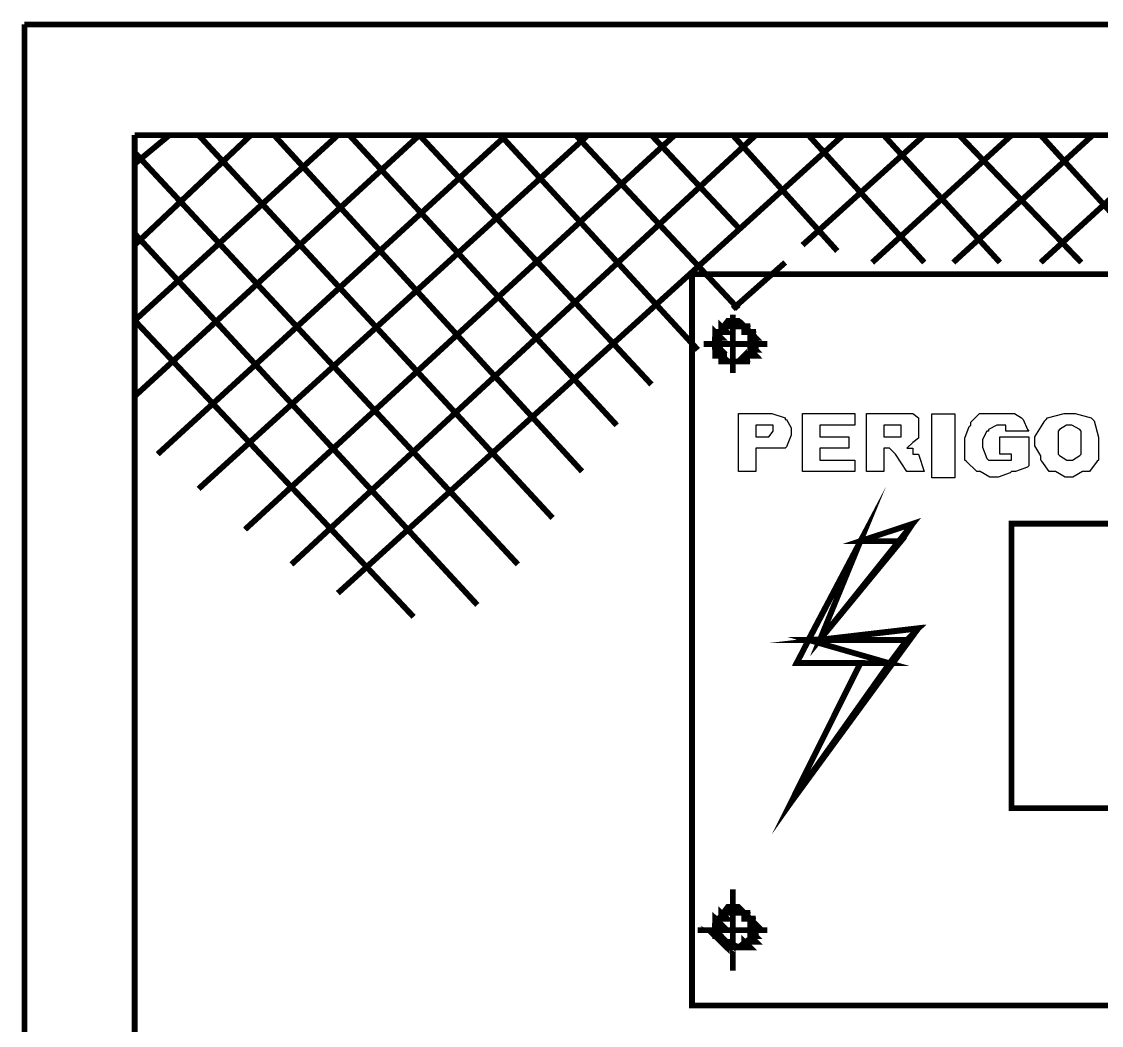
# Model space of a CAD drawing. Extents: x 0 to 210, y 0 to 297.
# Drawn here: x 78.7 to 86.58, y 197.68 to 205.01 of the extents above; entities that cross this region are included whole.
import ezdxf

# ---------------------------------------------------------------- set-up
doc = ezdxf.new("R2010")
doc.units = 0
doc.header["$MEASUREMENT"] = 0
doc.layers.add('C00-00-00-BLACK', color=7, linetype='Continuous')
doc.layers.add('CFF-00-00', color=1, linetype='Continuous')

msp = doc.modelspace()

# ---------------------------------------------------------------- linework, layer by layer
at = {"layer": 'C00-00-00-BLACK', "const_width": 0.0423}
for points in [[(95.3396, 204.986), (78.7164, 204.986)], [(78.7164, 197.017), (78.7164, 204.986)], [(79.5211, 164.251), (79.5211, 204.178)], [(94.5363, 204.178), (79.5211, 204.178)], [(79.5211, 203.968), (79.7747, 204.178)], [(79.5211, 203.375), (80.3698, 204.178)], [(79.5211, 202.824), (81.0052, 204.178)], [(79.5211, 202.271), (81.6007, 204.178)], [(79.6893, 201.848), (82.2357, 204.178)], [(82.5733, 201.382), (79.9881, 204.178)], [(79.9881, 201.595), (82.8312, 204.178)], [(80.3271, 201.298), (83.4651, 204.178)], [(82.7885, 201.722), (80.5395, 204.178)], [(80.6662, 201.043), (84.0574, 204.178)], [(81.0052, 200.833), (84.6956, 204.178)], [(83.0421, 202.059), (81.0891, 204.178)], [(83.2954, 202.357), (81.6007, 204.178)], [(83.6344, 202.61), (82.193, 204.178)], [(83.9308, 202.909), (82.743, 204.178)], [(83.9308, 203.502), (83.2954, 204.178)], [(84.6529, 203.332), (83.8895, 204.178)], [(84.3993, 203.375), (85.2883, 204.178)], [(85.2883, 203.248), (84.4419, 204.178)], [(84.908, 203.248), (85.9261, 204.178)], [(85.8407, 203.248), (84.9919, 204.178)], [(85.5003, 203.248), (86.5188, 204.178)], [(86.4348, 203.248), (85.543, 204.178)], [(86.1385, 203.248), (87.1569, 204.178)], [(86.9844, 203.248), (86.1385, 204.178)], [(82.32, 201.043), (79.5211, 204.052)], [(82.0237, 200.747), (79.5211, 203.459)], [(83.8895, 202.909), (84.2726, 203.248)], [(83.8895, 202.867), (83.8895, 202.441)], [(81.558, 200.66), (79.5211, 202.824)], [(83.6771, 202.653), (84.1431, 202.653)], [(83.8895, 198.67), (83.8895, 198.075)], [(83.6344, 198.372), (84.1431, 198.372)]]:
    msp.add_lwpolyline(points, dxfattribs=at)
for points in [[(83.5918, 197.822), (90.8018, 197.822), (90.8018, 203.163), (83.5918, 203.163), (83.5918, 197.822)], [(84.0574, 202.653), (84.0574, 202.696), (83.9294, 202.821), (83.8867, 202.821), (83.8535, 202.821), (83.7586, 202.696), (83.7586, 202.653), (83.7586, 202.621), (83.8535, 202.525), (83.8867, 202.525), (83.9294, 202.525), (84.0574, 202.621), (84.0574, 202.653)], [(84.0574, 202.653), (84.0574, 202.696), (83.9294, 202.821), (83.8867, 202.821), (83.8535, 202.821), (83.7586, 202.696), (83.7586, 202.653), (83.7586, 202.621), (83.8535, 202.525), (83.8867, 202.525), (83.9294, 202.525), (84.0574, 202.621), (84.0574, 202.653)], [(83.7614, 202.74), (83.7614, 202.697), (83.8041, 202.697), (83.7614, 202.74)], [(83.7614, 202.697), (83.8041, 202.697), (83.7614, 202.74), (83.7614, 202.697)], [(83.8041, 202.782), (83.8041, 202.74), (83.8468, 202.74), (83.8041, 202.782)], [(83.8041, 202.74), (83.8468, 202.74), (83.8041, 202.782), (83.8041, 202.74)], [(83.8468, 202.782), (83.8041, 202.782), (83.8468, 202.782), (83.8468, 202.782)], [(83.8041, 202.782), (83.8468, 202.782), (83.8895, 202.782), (83.8041, 202.782)], [(83.8468, 202.782), (83.8895, 202.782), (83.8041, 202.782), (83.8468, 202.782)], [(83.8041, 202.782), (83.8041, 202.782)], [(83.8041, 202.782), (83.8468, 202.782), (83.8895, 202.782), (83.8041, 202.782)], [(83.8041, 202.782), (83.8468, 202.782), (83.8468, 202.782), (83.8041, 202.782)], [(83.8041, 202.782), (83.8468, 202.782), (83.8468, 202.782), (83.8041, 202.782)], [(83.8867, 202.782), (83.9308, 202.782), (83.844, 202.782), (83.8867, 202.782)], [(83.9308, 202.782), (83.844, 202.782), (83.9308, 202.782)], [(83.844, 202.782), (83.9308, 202.782), (83.9735, 202.782), (83.844, 202.782)], [(83.8468, 202.782), (83.8895, 202.782), (83.9336, 202.782), (83.8468, 202.782)], [(83.8895, 202.782), (83.9336, 202.782), (83.8468, 202.782), (83.8895, 202.782)], [(83.8895, 202.782), (83.8468, 202.782), (83.8895, 202.782)], [(83.8468, 202.782), (83.8895, 202.782), (83.9336, 202.782), (83.8468, 202.782)], [(83.8468, 202.782), (83.8468, 202.782)], [(83.8468, 202.782), (83.8895, 202.782), (83.9308, 202.782), (83.8468, 202.782)], [(83.8468, 202.782), (83.8895, 202.782), (83.8895, 202.782), (83.8468, 202.782)], [(83.9308, 202.782), (83.8867, 202.782), (83.9308, 202.782)], [(83.8895, 202.782), (83.8895, 202.782)], [(83.8895, 202.782), (83.9336, 202.782), (83.9763, 202.782), (83.8895, 202.782)], [(83.9336, 202.782), (83.9763, 202.782), (83.8895, 202.782), (83.9336, 202.782)], [(83.9308, 202.782), (83.9735, 202.782), (83.9735, 202.782), (83.9308, 202.782)], [(83.9308, 202.782), (83.9735, 202.782), (83.9735, 202.782), (83.9308, 202.782)], [(83.9308, 202.782), (83.9763, 202.782), (84.019, 202.782), (83.9308, 202.782)], [(83.9763, 202.782), (84.019, 202.782), (83.9308, 202.782), (83.9763, 202.782)], [(83.9308, 202.782), (83.9763, 202.782), (84.019, 202.782), (83.9308, 202.782)], [(83.9763, 202.782), (84.019, 202.782), (83.9308, 202.782), (83.9763, 202.782)], [(83.9735, 202.782), (83.9735, 202.74), (84.0161, 202.74), (83.9735, 202.782)], [(83.9735, 202.74), (84.0161, 202.74), (83.9735, 202.782), (83.9735, 202.74)], [(83.9735, 202.782), (84.0161, 202.782), (84.0161, 202.782), (83.9735, 202.782)], [(83.9735, 202.782), (84.0161, 202.782), (84.0161, 202.782), (83.9735, 202.782)], [(84.0161, 202.74), (84.0161, 202.697), (84.0574, 202.697), (84.0161, 202.74)], [(84.0161, 202.697), (84.0574, 202.697), (84.0161, 202.74), (84.0161, 202.697)], [(83.8041, 202.74), (83.7614, 202.74), (83.8041, 202.74), (83.8041, 202.74)], [(83.7614, 202.74), (83.7614, 202.74)], [(83.7614, 202.74), (83.8041, 202.74), (83.8468, 202.74), (83.7614, 202.74)], [(83.7614, 202.74), (83.8041, 202.74), (83.8041, 202.74), (83.7614, 202.74)], [(83.7614, 202.74), (83.8041, 202.74), (83.8041, 202.74), (83.7614, 202.74)], [(83.7614, 202.697), (83.7614, 202.653), (83.8041, 202.653), (83.7614, 202.697)], [(83.7614, 202.653), (83.8041, 202.653), (83.7614, 202.697), (83.7614, 202.653)], [(83.7614, 202.697), (83.8041, 202.697), (83.8041, 202.697), (83.7614, 202.697)], [(83.7614, 202.697), (83.8041, 202.697), (83.8041, 202.697), (83.7614, 202.697)], [(83.7614, 202.697), (83.8041, 202.697), (83.8041, 202.697), (83.7614, 202.697)], [(83.7614, 202.697), (83.8041, 202.697), (83.8041, 202.697), (83.7614, 202.697)], [(83.7614, 202.697), (83.8041, 202.697), (83.8041, 202.697), (83.7614, 202.697)], [(83.7614, 202.697), (83.8041, 202.697), (83.8041, 202.697), (83.7614, 202.697)], [(83.7614, 202.653), (83.7614, 202.61), (83.8041, 202.61), (83.7614, 202.653)], [(83.7614, 202.61), (83.8041, 202.61), (83.7614, 202.653), (83.7614, 202.61)], [(83.8041, 202.74), (83.8041, 202.74)], [(83.9735, 202.74), (84.019, 202.74), (84.0602, 202.74), (83.9735, 202.74)], [(84.019, 202.74), (84.0602, 202.74), (83.9735, 202.74), (84.019, 202.74)], [(83.9735, 202.74), (84.019, 202.74), (84.0602, 202.74), (83.9735, 202.74)], [(84.019, 202.74), (84.0602, 202.74), (83.9735, 202.74), (84.019, 202.74)], [(84.0161, 202.74), (84.0574, 202.74), (84.0574, 202.74), (84.0161, 202.74)], [(84.0161, 202.74), (84.0574, 202.74), (84.0574, 202.74), (84.0161, 202.74)], [(84.0161, 202.697), (84.0161, 202.653), (84.0574, 202.653), (84.0161, 202.697)], [(84.0161, 202.653), (84.0574, 202.653), (84.0161, 202.697), (84.0161, 202.653)], [(84.0161, 202.697), (84.0574, 202.697), (84.0574, 202.697), (84.0161, 202.697)], [(84.0161, 202.697), (84.0574, 202.697), (84.0574, 202.697), (84.0161, 202.697)], [(84.0161, 202.697), (84.0574, 202.697), (84.0574, 202.697), (84.0161, 202.697)], [(84.0161, 202.697), (84.0574, 202.697), (84.0574, 202.697), (84.0161, 202.697)], [(84.0161, 202.697), (84.0574, 202.697), (84.0574, 202.697), (84.0161, 202.697)], [(84.0161, 202.697), (84.0574, 202.697), (84.0574, 202.697), (84.0161, 202.697)], [(84.0161, 202.653), (84.0161, 202.61), (84.0574, 202.61), (84.0161, 202.653)], [(84.0161, 202.61), (84.0574, 202.61), (84.0161, 202.653), (84.0161, 202.61)], [(83.7614, 202.653), (83.8041, 202.653), (83.8041, 202.653), (83.7614, 202.653)], [(83.7614, 202.653), (83.8041, 202.653), (83.8041, 202.653), (83.7614, 202.653)], [(83.7614, 202.61), (83.8041, 202.567), (83.7614, 202.567), (83.7614, 202.61)], [(83.7614, 202.61), (83.8041, 202.61), (83.8041, 202.61), (83.7614, 202.61)], [(83.7614, 202.61), (83.8041, 202.61), (83.8041, 202.61), (83.7614, 202.61)], [(83.7614, 202.61), (83.8041, 202.61), (83.8041, 202.61), (83.7614, 202.61)], [(83.7614, 202.61), (83.8041, 202.61), (83.8041, 202.61), (83.7614, 202.61)], [(83.7614, 202.61), (83.8041, 202.61), (83.8041, 202.61), (83.7614, 202.61)], [(83.7614, 202.61), (83.8041, 202.61), (83.8041, 202.61), (83.7614, 202.61)], [(83.8041, 202.567), (83.7614, 202.61), (83.8041, 202.567)], [(83.8041, 202.567), (83.8468, 202.525), (83.8041, 202.525), (83.8041, 202.567)], [(83.9735, 202.567), (83.9735, 202.525), (83.9308, 202.525), (83.9735, 202.567)], [(84.0161, 202.653), (84.0574, 202.653), (84.0574, 202.653), (84.0161, 202.653)], [(84.0161, 202.653), (84.0574, 202.653), (84.0574, 202.653), (84.0161, 202.653)], [(84.0161, 202.653), (84.0574, 202.653), (84.0574, 202.653), (84.0161, 202.653)], [(84.0161, 202.653), (84.0574, 202.653), (84.0574, 202.653), (84.0161, 202.653)], [(84.0161, 202.61), (84.0161, 202.567), (84.0574, 202.567), (84.0161, 202.61)], [(84.0161, 202.567), (84.0574, 202.567), (84.0161, 202.61), (84.0161, 202.567)], [(84.0161, 202.61), (84.0574, 202.61), (84.0574, 202.61), (84.0161, 202.61)], [(84.0161, 202.61), (84.0574, 202.61), (84.0574, 202.61), (84.0161, 202.61)], [(83.8041, 202.567), (83.7614, 202.567), (83.8041, 202.567)], [(83.7614, 202.567), (83.8041, 202.567), (83.8468, 202.567), (83.7614, 202.567)], [(83.8041, 202.567), (83.8468, 202.567), (83.8468, 202.567), (83.8041, 202.567)], [(83.8041, 202.567), (83.8468, 202.567), (83.8468, 202.567), (83.8041, 202.567)], [(83.8041, 202.567), (83.8468, 202.567), (83.8468, 202.567), (83.8041, 202.567)], [(83.8041, 202.567), (83.8468, 202.567), (83.8468, 202.567), (83.8041, 202.567)], [(83.8468, 202.525), (83.8041, 202.567), (83.8468, 202.525)], [(83.8468, 202.525), (83.8041, 202.525), (83.8468, 202.525)], [(83.8041, 202.525), (83.8468, 202.525), (83.8895, 202.525), (83.8041, 202.525)], [(83.8041, 202.525), (83.8496, 202.525), (83.8909, 202.525), (83.8041, 202.525)], [(83.8496, 202.525), (83.8909, 202.525), (83.8041, 202.525), (83.8496, 202.525)], [(83.9308, 202.525), (83.844, 202.525), (83.8867, 202.525), (83.9308, 202.525)], [(83.844, 202.525), (83.8867, 202.525), (83.9308, 202.525), (83.844, 202.525)], [(83.8468, 202.525), (83.8909, 202.525), (83.9336, 202.525), (83.8468, 202.525)], [(83.8909, 202.525), (83.9336, 202.525), (83.8468, 202.525), (83.8909, 202.525)], [(83.8468, 202.525), (83.8909, 202.525), (83.9336, 202.525), (83.8468, 202.525)], [(83.8909, 202.525), (83.9336, 202.525), (83.8468, 202.525), (83.8909, 202.525)], [(83.8468, 202.525), (83.8909, 202.525), (83.9336, 202.525), (83.8468, 202.525)], [(83.8909, 202.525), (83.9336, 202.525), (83.8468, 202.525), (83.8909, 202.525)], [(83.8468, 202.525), (83.9336, 202.525), (83.9763, 202.525), (83.8468, 202.525)], [(83.9336, 202.525), (83.9763, 202.525), (83.8468, 202.525), (83.9336, 202.525)], [(83.8867, 202.525), (83.9308, 202.525), (83.9308, 202.525), (83.8867, 202.525)], [(83.9308, 202.525), (83.8895, 202.525), (83.9308, 202.525), (83.9308, 202.525)], [(83.8895, 202.525), (83.9336, 202.525), (83.9763, 202.525), (83.8895, 202.525)], [(83.9336, 202.525), (83.9763, 202.525), (83.8895, 202.525), (83.9336, 202.525)], [(83.9308, 202.525), (83.9308, 202.525)], [(83.9308, 202.525), (83.9735, 202.525), (84.0161, 202.525), (83.9308, 202.525)], [(83.9308, 202.525), (83.9735, 202.525), (83.9735, 202.525), (83.9308, 202.525)], [(83.9308, 202.525), (83.9735, 202.525), (83.9735, 202.525), (83.9308, 202.525)], [(83.9308, 202.525), (83.9308, 202.525)], [(84.0161, 202.567), (83.9735, 202.567), (84.0161, 202.567), (84.0161, 202.567)], [(83.9735, 202.567), (83.9735, 202.567)], [(83.9735, 202.567), (84.0161, 202.567), (84.0574, 202.567), (83.9735, 202.567)], [(83.9735, 202.567), (84.0161, 202.567), (84.0161, 202.567), (83.9735, 202.567)], [(83.9735, 202.567), (84.0161, 202.567), (84.0161, 202.567), (83.9735, 202.567)], [(83.9735, 202.567), (84.0161, 202.567), (84.0161, 202.567), (83.9735, 202.567)], [(83.9735, 202.567), (84.0161, 202.567), (84.0161, 202.567), (83.9735, 202.567)], [(83.9735, 202.525), (83.9735, 202.567), (83.9735, 202.525)], [(84.0161, 202.567), (84.0574, 202.567), (84.0574, 202.567), (84.0161, 202.567)], [(84.0161, 202.567), (84.0574, 202.567), (84.0574, 202.567), (84.0161, 202.567)], [(84.0161, 202.567), (84.0161, 202.567)], [(84.8222, 201.213), (84.5263, 200.493), (84.4419, 200.493), (84.8222, 201.213)], [(85.2039, 201.34), (84.5263, 200.493), (85.2456, 200.577), (84.3153, 199.306), (84.8222, 200.324), (84.3566, 200.324), (84.8222, 201.213), (85.2039, 201.34)], [(85.2039, 201.34), (85.1186, 201.213), (84.8222, 201.213), (85.2039, 201.34)], [(85.9261, 201.34), (85.9261, 199.263), (88.5553, 199.263), (88.5553, 201.34), (85.9261, 201.34)], [(85.1186, 201.213), (84.8222, 201.213), (84.5263, 200.493), (85.1186, 201.213)], [(85.2456, 200.575), (85.1613, 200.491), (84.5263, 200.491), (85.2456, 200.575)], [(85.1613, 200.491), (84.4419, 200.491), (85.0346, 200.321), (85.1613, 200.491)], [(84.4419, 200.491), (85.0346, 200.321), (84.3566, 200.321), (84.4419, 200.491)], [(84.8222, 200.321), (85.0346, 200.321), (84.3153, 199.306), (84.8222, 200.321)], [(84.3566, 200.321), (84.8222, 200.321), (84.8653, 200.321), (84.3566, 200.321)], [(84.8222, 200.321), (85.0346, 200.321), (85.0773, 200.321), (84.8222, 200.321)], [(85.0346, 200.321), (85.0773, 200.321), (84.8222, 200.321), (85.0346, 200.321)], [(83.8895, 198.541), (83.9308, 198.498), (83.8895, 198.498), (83.8895, 198.541)], [(84.0574, 198.372), (84.0574, 198.414), (83.9294, 198.541), (83.8867, 198.541), (83.8535, 198.541), (83.7586, 198.414), (83.7586, 198.372), (83.7586, 198.34), (83.8535, 198.245), (83.8867, 198.245), (83.9294, 198.245), (84.0574, 198.34), (84.0574, 198.372)], [(84.0574, 198.372), (84.0574, 198.414), (83.9294, 198.541), (83.8867, 198.541), (83.8535, 198.541), (83.7586, 198.414), (83.7586, 198.372), (83.7586, 198.34), (83.8535, 198.245), (83.8867, 198.245), (83.9294, 198.245), (84.0574, 198.34), (84.0574, 198.372)], [(84.0574, 198.372), (84.0574, 198.414), (83.9294, 198.541), (83.8867, 198.541), (83.8535, 198.541), (83.7586, 198.414), (83.7586, 198.372), (83.7586, 198.34), (83.8535, 198.245), (83.8867, 198.245), (83.9294, 198.245), (84.0574, 198.34), (84.0574, 198.372)], [(83.8041, 198.498), (83.8041, 198.456), (83.8468, 198.456), (83.8041, 198.498)], [(83.8041, 198.456), (83.8468, 198.456), (83.8041, 198.498), (83.8041, 198.456)], [(83.8468, 198.498), (83.8041, 198.498), (83.8468, 198.498), (83.8468, 198.498)], [(83.8041, 198.498), (83.8041, 198.498)], [(83.8041, 198.498), (83.8468, 198.498), (83.8895, 198.498), (83.8041, 198.498)], [(83.8041, 198.498), (83.8468, 198.498), (83.8468, 198.498), (83.8041, 198.498)], [(83.8041, 198.498), (83.8468, 198.498), (83.8468, 198.498), (83.8041, 198.498)], [(83.8895, 198.498), (83.9308, 198.498), (83.8468, 198.498), (83.8895, 198.498)], [(83.8468, 198.498), (83.8895, 198.498), (83.9336, 198.498), (83.8468, 198.498)], [(83.8895, 198.498), (83.9336, 198.498), (83.8468, 198.498), (83.8895, 198.498)], [(83.8895, 198.498), (83.8468, 198.498), (83.8895, 198.498)], [(83.8468, 198.498), (83.8895, 198.498), (83.9336, 198.498), (83.8468, 198.498)], [(83.8468, 198.498), (83.8468, 198.498)], [(83.8468, 198.498), (83.8895, 198.498), (83.9308, 198.498), (83.8468, 198.498)], [(83.8468, 198.498), (83.8895, 198.498), (83.8895, 198.498), (83.8468, 198.498)], [(83.8468, 198.498), (83.8895, 198.498), (83.8895, 198.498), (83.8468, 198.498)], [(83.8468, 198.498), (83.8468, 198.498)], [(83.9308, 198.498), (83.8895, 198.498), (83.9308, 198.498)], [(83.8895, 198.498), (83.9308, 198.498), (83.9735, 198.498), (83.8895, 198.498)], [(83.9308, 198.498), (83.8895, 198.498), (83.9308, 198.498)], [(83.8895, 198.498), (83.9336, 198.498), (83.9763, 198.498), (83.8895, 198.498)], [(83.9336, 198.498), (83.9763, 198.498), (83.8895, 198.498), (83.9336, 198.498)], [(83.9308, 198.498), (83.9735, 198.498), (84.019, 198.498), (83.9308, 198.498)], [(83.9735, 198.498), (84.019, 198.498), (83.9308, 198.498), (83.9735, 198.498)], [(83.9735, 198.498), (83.9308, 198.498), (83.9735, 198.498)], [(83.9308, 198.498), (83.9735, 198.498), (84.019, 198.498), (83.9308, 198.498)], [(83.9735, 198.498), (84.0161, 198.456), (83.9735, 198.456), (83.9735, 198.498)], [(83.9735, 198.498), (84.0161, 198.498), (84.0161, 198.498), (83.9735, 198.498)], [(83.9735, 198.498), (84.0161, 198.498), (84.0161, 198.498), (83.9735, 198.498)], [(83.9735, 198.498), (84.0161, 198.498), (84.0161, 198.498), (83.9735, 198.498)], [(83.9735, 198.498), (84.0161, 198.498), (84.0161, 198.498), (83.9735, 198.498)], [(84.0161, 198.456), (83.9735, 198.498), (84.0161, 198.456)], [(83.7614, 198.456), (83.7614, 198.414), (83.8041, 198.414), (83.7614, 198.456)], [(83.7614, 198.414), (83.8041, 198.414), (83.7614, 198.456), (83.7614, 198.414)], [(83.8041, 198.456), (83.7614, 198.456), (83.8041, 198.456), (83.8041, 198.456)], [(83.7614, 198.456), (83.8041, 198.456), (83.8041, 198.456), (83.7614, 198.456)], [(83.7614, 198.456), (83.8041, 198.456), (83.8041, 198.456), (83.7614, 198.456)], [(83.7614, 198.456), (83.8041, 198.456), (83.8041, 198.456), (83.7614, 198.456)], [(83.7614, 198.414), (83.7614, 198.372), (83.8041, 198.372), (83.7614, 198.414)], [(83.7614, 198.372), (83.8041, 198.372), (83.7614, 198.414), (83.7614, 198.372)], [(83.7614, 198.414), (83.8041, 198.414), (83.8041, 198.414), (83.7614, 198.414)], [(83.7614, 198.414), (83.8041, 198.414), (83.8041, 198.414), (83.7614, 198.414)], [(83.7614, 198.414), (83.8041, 198.414), (83.8041, 198.414), (83.7614, 198.414)], [(83.7614, 198.414), (83.8041, 198.414), (83.8041, 198.414), (83.7614, 198.414)], [(83.7614, 198.414), (83.8041, 198.414), (83.8041, 198.414), (83.7614, 198.414)], [(83.7614, 198.414), (83.8041, 198.414), (83.8041, 198.414), (83.7614, 198.414)], [(83.8041, 198.456), (83.8468, 198.456), (83.8468, 198.456), (83.8041, 198.456)], [(83.8041, 198.456), (83.8468, 198.456), (83.8468, 198.456), (83.8041, 198.456)], [(84.0161, 198.456), (83.9735, 198.456), (84.0161, 198.456)], [(83.9735, 198.456), (84.0161, 198.456), (84.0574, 198.456), (83.9735, 198.456)], [(84.0161, 198.456), (84.0161, 198.414), (84.0574, 198.414), (84.0161, 198.456)], [(84.0161, 198.414), (84.0574, 198.414), (84.0161, 198.456), (84.0161, 198.414)], [(84.0161, 198.456), (84.0574, 198.456), (84.0574, 198.456), (84.0161, 198.456)], [(84.0161, 198.456), (84.0574, 198.456), (84.0574, 198.456), (84.0161, 198.456)], [(84.0161, 198.456), (84.0574, 198.456), (84.0574, 198.456), (84.0161, 198.456)], [(84.0161, 198.456), (84.0574, 198.456), (84.0574, 198.456), (84.0161, 198.456)], [(84.0161, 198.414), (84.0161, 198.372), (84.0574, 198.372), (84.0161, 198.414)], [(84.0161, 198.372), (84.0574, 198.372), (84.0161, 198.414), (84.0161, 198.372)], [(84.0161, 198.414), (84.0574, 198.414), (84.0574, 198.414), (84.0161, 198.414)], [(84.0161, 198.414), (84.0574, 198.414), (84.0574, 198.414), (84.0161, 198.414)], [(84.0161, 198.414), (84.0574, 198.414), (84.0574, 198.414), (84.0161, 198.414)], [(84.0161, 198.414), (84.0574, 198.414), (84.0574, 198.414), (84.0161, 198.414)], [(84.0161, 198.414), (84.0574, 198.414), (84.0574, 198.414), (84.0161, 198.414)], [(84.0161, 198.414), (84.0574, 198.414), (84.0574, 198.414), (84.0161, 198.414)], [(83.7614, 198.328), (83.8041, 198.287), (83.8468, 198.287), (83.7614, 198.328)], [(83.8041, 198.287), (83.8468, 198.287), (83.7614, 198.328), (83.8041, 198.287)], [(83.8468, 198.245), (83.8895, 198.245), (83.8041, 198.287), (83.8468, 198.245)], [(83.7614, 198.372), (83.7614, 198.328), (83.8041, 198.328), (83.7614, 198.372)], [(83.7614, 198.328), (83.8041, 198.328), (83.7614, 198.372), (83.7614, 198.328)], [(83.7614, 198.372), (83.8041, 198.372), (83.8041, 198.372), (83.7614, 198.372)], [(83.7614, 198.372), (83.8041, 198.372), (83.8041, 198.372), (83.7614, 198.372)], [(84.0161, 198.372), (84.0161, 198.328), (84.0574, 198.328), (84.0161, 198.372)], [(84.0161, 198.328), (84.0574, 198.328), (84.0161, 198.372), (84.0161, 198.328)], [(84.0161, 198.372), (84.0574, 198.372), (84.0574, 198.372), (84.0161, 198.372)], [(84.0161, 198.372), (84.0574, 198.372), (84.0574, 198.372), (84.0161, 198.372)], [(84.0161, 198.372), (84.0574, 198.372), (84.0574, 198.372), (84.0161, 198.372)], [(84.0161, 198.372), (84.0574, 198.372), (84.0574, 198.372), (84.0161, 198.372)], [(84.0161, 198.328), (84.0161, 198.287), (84.0574, 198.287), (84.0161, 198.328)], [(84.0161, 198.287), (84.0574, 198.287), (84.0161, 198.328), (84.0161, 198.287)], [(83.7614, 198.328), (83.8041, 198.328), (83.8041, 198.328), (83.7614, 198.328)], [(83.7614, 198.328), (83.8041, 198.328), (83.8041, 198.328), (83.7614, 198.328)], [(83.7614, 198.328), (83.8041, 198.328), (83.8041, 198.328), (83.7614, 198.328)], [(83.7614, 198.328), (83.8041, 198.328), (83.8041, 198.328), (83.7614, 198.328)], [(83.7614, 198.328), (83.8041, 198.328), (83.8041, 198.328), (83.7614, 198.328)], [(83.7614, 198.328), (83.8041, 198.328), (83.8041, 198.328), (83.7614, 198.328)], [(83.8468, 198.245), (83.8041, 198.287), (83.8468, 198.287), (83.8468, 198.245)], [(83.8041, 198.287), (83.8468, 198.287), (83.8468, 198.287), (83.8041, 198.287)], [(83.8041, 198.287), (83.8468, 198.287), (83.8468, 198.287), (83.8041, 198.287)], [(83.8041, 198.287), (83.8468, 198.287), (83.8468, 198.287), (83.8041, 198.287)], [(83.8041, 198.287), (83.8468, 198.287), (83.8468, 198.287), (83.8041, 198.287)], [(83.8041, 198.287), (83.8468, 198.287), (83.8468, 198.287), (83.8041, 198.287)], [(83.8041, 198.287), (83.8468, 198.287), (83.8468, 198.287), (83.8041, 198.287)], [(83.8041, 198.287), (83.8496, 198.287), (83.8909, 198.287), (83.8041, 198.287)], [(83.8496, 198.287), (83.8909, 198.287), (83.8041, 198.287), (83.8496, 198.287)], [(83.9735, 198.287), (83.9735, 198.245), (84.0161, 198.245), (83.9735, 198.287)], [(83.9735, 198.245), (84.0161, 198.245), (83.9735, 198.287), (83.9735, 198.245)], [(84.0161, 198.287), (83.9735, 198.287), (84.0161, 198.287), (84.0161, 198.287)], [(83.9735, 198.287), (83.9735, 198.287)], [(83.9735, 198.287), (84.0161, 198.287), (84.0574, 198.287), (83.9735, 198.287)], [(83.9735, 198.287), (84.0161, 198.287), (84.0161, 198.287), (83.9735, 198.287)], [(83.9735, 198.287), (84.0161, 198.287), (84.0161, 198.287), (83.9735, 198.287)], [(84.0161, 198.328), (84.0574, 198.328), (84.0574, 198.328), (84.0161, 198.328)], [(84.0161, 198.328), (84.0574, 198.328), (84.0574, 198.328), (84.0161, 198.328)], [(84.0161, 198.328), (84.0574, 198.328), (84.0574, 198.328), (84.0161, 198.328)], [(84.0161, 198.328), (84.0574, 198.328), (84.0574, 198.328), (84.0161, 198.328)], [(84.0161, 198.287), (84.0574, 198.287), (84.0574, 198.287), (84.0161, 198.287)], [(84.0161, 198.287), (84.0574, 198.287), (84.0574, 198.287), (84.0161, 198.287)], [(84.0161, 198.287), (84.0161, 198.287)], [(83.8468, 198.245), (83.8895, 198.245), (83.8895, 198.245), (83.8468, 198.245)], [(83.8468, 198.245), (83.8895, 198.245), (83.8895, 198.245), (83.8468, 198.245)], [(83.8468, 198.245), (83.8909, 198.245), (83.9336, 198.245), (83.8468, 198.245)], [(83.8909, 198.245), (83.9336, 198.245), (83.8468, 198.245), (83.8909, 198.245)], [(83.8468, 198.245), (83.8909, 198.245), (83.9336, 198.245), (83.8468, 198.245)], [(83.8909, 198.245), (83.9336, 198.245), (83.8468, 198.245), (83.8909, 198.245)], [(83.8468, 198.245), (83.8895, 198.245), (83.9308, 198.245), (83.8468, 198.245)], [(83.8895, 198.245), (83.9308, 198.245), (83.8468, 198.245), (83.8895, 198.245)], [(83.8895, 198.245), (83.8468, 198.245), (83.9308, 198.245), (83.8895, 198.245)], [(83.8468, 198.245), (83.9308, 198.245), (83.9735, 198.245), (83.8468, 198.245)], [(83.9308, 198.245), (83.8895, 198.245), (83.9308, 198.245), (83.9308, 198.245)], [(83.9308, 198.245), (83.9735, 198.245), (83.8895, 198.245), (83.9308, 198.245)], [(83.9308, 198.245), (83.8895, 198.245), (83.9308, 198.245)], [(83.8895, 198.245), (83.9308, 198.245), (83.9735, 198.245), (83.8895, 198.245)], [(83.9735, 198.245), (83.9308, 198.245), (83.9735, 198.245), (83.9735, 198.245)], [(83.9308, 198.245), (83.9308, 198.245)], [(83.9308, 198.245), (83.9735, 198.245), (84.0161, 198.245), (83.9308, 198.245)], [(83.9308, 198.245), (83.9735, 198.245), (83.9735, 198.245), (83.9308, 198.245)], [(83.9308, 198.245), (83.9735, 198.245), (83.9735, 198.245), (83.9308, 198.245)], [(83.9308, 198.245), (83.9308, 198.245)], [(83.9735, 198.245), (83.9735, 198.245)]]:
    msp.add_lwpolyline(points, close=True, dxfattribs=at)
at = {"layer": 'C00-00-00-BLACK'}
for points in [[(83.8468, 202.782), (83.8041, 202.782), (83.8468, 202.782), (83.8468, 202.782)], [(83.8041, 202.782), (83.8468, 202.782), (83.8895, 202.782), (83.8041, 202.782)], [(83.8468, 202.782), (83.8895, 202.782), (83.8041, 202.782), (83.8468, 202.782)], [(83.8041, 202.782), (83.8468, 202.782), (83.8895, 202.782), (83.8041, 202.782)], [(83.8041, 202.782), (83.8468, 202.782), (83.8468, 202.782), (83.8041, 202.782)], [(83.8041, 202.782), (83.8468, 202.782), (83.8468, 202.782), (83.8041, 202.782)], [(83.8041, 202.782), (83.8041, 202.74), (83.8468, 202.74), (83.8041, 202.782)], [(83.8041, 202.74), (83.8468, 202.74), (83.8041, 202.782), (83.8041, 202.74)], [(83.8867, 202.782), (83.9308, 202.782), (83.844, 202.782), (83.8867, 202.782)], [(83.9308, 202.782), (83.844, 202.782), (83.9308, 202.782)], [(83.844, 202.782), (83.9308, 202.782), (83.9735, 202.782), (83.844, 202.782)], [(83.8468, 202.782), (83.8895, 202.782), (83.9336, 202.782), (83.8468, 202.782)], [(83.8895, 202.782), (83.9336, 202.782), (83.8468, 202.782), (83.8895, 202.782)], [(83.8895, 202.782), (83.8468, 202.782), (83.8895, 202.782)], [(83.8468, 202.782), (83.8895, 202.782), (83.9336, 202.782), (83.8468, 202.782)], [(83.8468, 202.782), (83.8895, 202.782), (83.9308, 202.782), (83.8468, 202.782)], [(83.8468, 202.782), (83.8895, 202.782), (83.8895, 202.782), (83.8468, 202.782)], [(83.9308, 202.782), (83.8867, 202.782), (83.9308, 202.782)], [(83.8895, 202.782), (83.9336, 202.782), (83.9763, 202.782), (83.8895, 202.782)], [(83.9336, 202.782), (83.9763, 202.782), (83.8895, 202.782), (83.9336, 202.782)], [(83.9308, 202.782), (83.9735, 202.782), (83.9735, 202.782), (83.9308, 202.782)], [(83.9308, 202.782), (83.9735, 202.782), (83.9735, 202.782), (83.9308, 202.782)], [(83.9308, 202.782), (83.9763, 202.782), (84.019, 202.782), (83.9308, 202.782)], [(83.9763, 202.782), (84.019, 202.782), (83.9308, 202.782), (83.9763, 202.782)], [(83.9308, 202.782), (83.9763, 202.782), (84.019, 202.782), (83.9308, 202.782)], [(83.9763, 202.782), (84.019, 202.782), (83.9308, 202.782), (83.9763, 202.782)], [(83.9735, 202.782), (84.0161, 202.782), (84.0161, 202.782), (83.9735, 202.782)], [(83.9735, 202.782), (84.0161, 202.782), (84.0161, 202.782), (83.9735, 202.782)], [(83.9735, 202.782), (83.9735, 202.74), (84.0161, 202.74), (83.9735, 202.782)], [(83.9735, 202.74), (84.0161, 202.74), (83.9735, 202.782), (83.9735, 202.74)], [(83.8041, 202.74), (83.7614, 202.74), (83.8041, 202.74), (83.8041, 202.74)], [(83.7614, 202.74), (83.8041, 202.74), (83.8468, 202.74), (83.7614, 202.74)], [(83.7614, 202.74), (83.8041, 202.74), (83.8041, 202.74), (83.7614, 202.74)], [(83.7614, 202.74), (83.8041, 202.74), (83.8041, 202.74), (83.7614, 202.74)], [(83.7614, 202.74), (83.7614, 202.697), (83.8041, 202.697), (83.7614, 202.74)], [(83.7614, 202.697), (83.8041, 202.697), (83.7614, 202.74), (83.7614, 202.697)], [(83.7614, 202.697), (83.8041, 202.697), (83.8041, 202.697), (83.7614, 202.697)], [(83.7614, 202.697), (83.8041, 202.697), (83.8041, 202.697), (83.7614, 202.697)], [(83.7614, 202.697), (83.8041, 202.697), (83.8041, 202.697), (83.7614, 202.697)], [(83.7614, 202.697), (83.8041, 202.697), (83.8041, 202.697), (83.7614, 202.697)], [(83.7614, 202.697), (83.8041, 202.697), (83.8041, 202.697), (83.7614, 202.697)], [(83.7614, 202.697), (83.8041, 202.697), (83.8041, 202.697), (83.7614, 202.697)], [(83.7614, 202.697), (83.7614, 202.653), (83.8041, 202.653), (83.7614, 202.697)], [(83.7614, 202.653), (83.8041, 202.653), (83.7614, 202.697), (83.7614, 202.653)], [(83.9735, 202.74), (84.019, 202.74), (84.0602, 202.74), (83.9735, 202.74)], [(84.019, 202.74), (84.0602, 202.74), (83.9735, 202.74), (84.019, 202.74)], [(83.9735, 202.74), (84.019, 202.74), (84.0602, 202.74), (83.9735, 202.74)], [(84.019, 202.74), (84.0602, 202.74), (83.9735, 202.74), (84.019, 202.74)], [(84.0161, 202.74), (84.0574, 202.74), (84.0574, 202.74), (84.0161, 202.74)], [(84.0161, 202.74), (84.0574, 202.74), (84.0574, 202.74), (84.0161, 202.74)], [(84.0161, 202.74), (84.0161, 202.697), (84.0574, 202.697), (84.0161, 202.74)], [(84.0161, 202.697), (84.0574, 202.697), (84.0161, 202.74), (84.0161, 202.697)], [(84.0161, 202.697), (84.0574, 202.697), (84.0574, 202.697), (84.0161, 202.697)], [(84.0161, 202.697), (84.0574, 202.697), (84.0574, 202.697), (84.0161, 202.697)], [(84.0161, 202.697), (84.0574, 202.697), (84.0574, 202.697), (84.0161, 202.697)], [(84.0161, 202.697), (84.0574, 202.697), (84.0574, 202.697), (84.0161, 202.697)], [(84.0161, 202.697), (84.0574, 202.697), (84.0574, 202.697), (84.0161, 202.697)], [(84.0161, 202.697), (84.0574, 202.697), (84.0574, 202.697), (84.0161, 202.697)], [(84.0161, 202.697), (84.0161, 202.653), (84.0574, 202.653), (84.0161, 202.697)], [(84.0161, 202.653), (84.0574, 202.653), (84.0161, 202.697), (84.0161, 202.653)], [(83.7614, 202.653), (83.8041, 202.653), (83.8041, 202.653), (83.7614, 202.653)], [(83.7614, 202.653), (83.8041, 202.653), (83.8041, 202.653), (83.7614, 202.653)], [(83.7614, 202.653), (83.7614, 202.61), (83.8041, 202.61), (83.7614, 202.653)], [(83.7614, 202.61), (83.8041, 202.61), (83.7614, 202.653), (83.7614, 202.61)], [(84.0161, 202.653), (84.0574, 202.653), (84.0574, 202.653), (84.0161, 202.653)], [(84.0161, 202.653), (84.0574, 202.653), (84.0574, 202.653), (84.0161, 202.653)], [(84.0161, 202.653), (84.0574, 202.653), (84.0574, 202.653), (84.0161, 202.653)], [(84.0161, 202.653), (84.0574, 202.653), (84.0574, 202.653), (84.0161, 202.653)], [(84.0161, 202.653), (84.0161, 202.61), (84.0574, 202.61), (84.0161, 202.653)], [(84.0161, 202.61), (84.0574, 202.61), (84.0161, 202.653), (84.0161, 202.61)], [(83.7614, 202.61), (83.8041, 202.61), (83.8041, 202.61), (83.7614, 202.61)], [(83.7614, 202.61), (83.8041, 202.61), (83.8041, 202.61), (83.7614, 202.61)], [(83.7614, 202.61), (83.8041, 202.61), (83.8041, 202.61), (83.7614, 202.61)], [(83.7614, 202.61), (83.8041, 202.61), (83.8041, 202.61), (83.7614, 202.61)], [(83.7614, 202.61), (83.8041, 202.61), (83.8041, 202.61), (83.7614, 202.61)], [(83.7614, 202.61), (83.8041, 202.61), (83.8041, 202.61), (83.7614, 202.61)], [(83.8041, 202.567), (83.7614, 202.61), (83.8041, 202.567)], [(83.7614, 202.61), (83.8041, 202.567), (83.7614, 202.567), (83.7614, 202.61)], [(83.8041, 202.567), (83.7614, 202.567), (83.8041, 202.567)], [(83.7614, 202.567), (83.8041, 202.567), (83.8468, 202.567), (83.7614, 202.567)], [(83.8041, 202.567), (83.8468, 202.567), (83.8468, 202.567), (83.8041, 202.567)], [(83.8041, 202.567), (83.8468, 202.567), (83.8468, 202.567), (83.8041, 202.567)], [(83.8041, 202.567), (83.8468, 202.567), (83.8468, 202.567), (83.8041, 202.567)], [(83.8041, 202.567), (83.8468, 202.567), (83.8468, 202.567), (83.8041, 202.567)], [(83.8468, 202.525), (83.8041, 202.567), (83.8468, 202.525)], [(83.8041, 202.567), (83.8468, 202.525), (83.8041, 202.525), (83.8041, 202.567)], [(83.9735, 202.567), (83.9735, 202.525), (83.9308, 202.525), (83.9735, 202.567)], [(84.0161, 202.567), (83.9735, 202.567), (84.0161, 202.567), (84.0161, 202.567)], [(83.9735, 202.567), (84.0161, 202.567), (84.0574, 202.567), (83.9735, 202.567)], [(83.9735, 202.567), (84.0161, 202.567), (84.0161, 202.567), (83.9735, 202.567)], [(83.9735, 202.567), (84.0161, 202.567), (84.0161, 202.567), (83.9735, 202.567)], [(83.9735, 202.567), (84.0161, 202.567), (84.0161, 202.567), (83.9735, 202.567)], [(83.9735, 202.567), (84.0161, 202.567), (84.0161, 202.567), (83.9735, 202.567)], [(83.9735, 202.525), (83.9735, 202.567), (83.9735, 202.525)], [(84.0161, 202.61), (84.0574, 202.61), (84.0574, 202.61), (84.0161, 202.61)], [(84.0161, 202.61), (84.0574, 202.61), (84.0574, 202.61), (84.0161, 202.61)], [(84.0161, 202.61), (84.0161, 202.567), (84.0574, 202.567), (84.0161, 202.61)], [(84.0161, 202.567), (84.0574, 202.567), (84.0161, 202.61), (84.0161, 202.567)], [(84.0161, 202.567), (84.0574, 202.567), (84.0574, 202.567), (84.0161, 202.567)], [(84.0161, 202.567), (84.0574, 202.567), (84.0574, 202.567), (84.0161, 202.567)], [(83.8468, 202.525), (83.8041, 202.525), (83.8468, 202.525)], [(83.8041, 202.525), (83.8468, 202.525), (83.8895, 202.525), (83.8041, 202.525)], [(83.8041, 202.525), (83.8496, 202.525), (83.8909, 202.525), (83.8041, 202.525)], [(83.8496, 202.525), (83.8909, 202.525), (83.8041, 202.525), (83.8496, 202.525)], [(83.9308, 202.525), (83.844, 202.525), (83.8867, 202.525), (83.9308, 202.525)], [(83.844, 202.525), (83.8867, 202.525), (83.9308, 202.525), (83.844, 202.525)], [(83.8468, 202.525), (83.8909, 202.525), (83.9336, 202.525), (83.8468, 202.525)], [(83.8909, 202.525), (83.9336, 202.525), (83.8468, 202.525), (83.8909, 202.525)], [(83.8468, 202.525), (83.8909, 202.525), (83.9336, 202.525), (83.8468, 202.525)], [(83.8909, 202.525), (83.9336, 202.525), (83.8468, 202.525), (83.8909, 202.525)], [(83.8468, 202.525), (83.8909, 202.525), (83.9336, 202.525), (83.8468, 202.525)], [(83.8909, 202.525), (83.9336, 202.525), (83.8468, 202.525), (83.8909, 202.525)], [(83.8468, 202.525), (83.9336, 202.525), (83.9763, 202.525), (83.8468, 202.525)], [(83.9336, 202.525), (83.9763, 202.525), (83.8468, 202.525), (83.9336, 202.525)], [(83.8867, 202.525), (83.9308, 202.525), (83.9308, 202.525), (83.8867, 202.525)], [(83.9308, 202.525), (83.8895, 202.525), (83.9308, 202.525), (83.9308, 202.525)], [(83.8895, 202.525), (83.9336, 202.525), (83.9763, 202.525), (83.8895, 202.525)], [(83.9336, 202.525), (83.9763, 202.525), (83.8895, 202.525), (83.9336, 202.525)], [(83.9308, 202.525), (83.9735, 202.525), (84.0161, 202.525), (83.9308, 202.525)], [(83.9308, 202.525), (83.9735, 202.525), (83.9735, 202.525), (83.9308, 202.525)], [(83.9308, 202.525), (83.9735, 202.525), (83.9735, 202.525), (83.9308, 202.525)], [(85.2039, 201.34), (85.1186, 201.213), (84.8222, 201.213), (85.2039, 201.34)], [(84.8222, 201.213), (84.5263, 200.493), (84.4419, 200.493), (84.8222, 201.213)], [(85.1186, 201.213), (84.8222, 201.213), (84.5263, 200.493), (85.1186, 201.213)], [(85.2456, 200.575), (85.1613, 200.491), (84.5263, 200.491), (85.2456, 200.575)], [(84.4419, 200.491), (85.0346, 200.321), (84.3566, 200.321), (84.4419, 200.491)], [(85.1613, 200.491), (84.4419, 200.491), (85.0346, 200.321), (85.1613, 200.491)], [(84.8222, 200.321), (85.0346, 200.321), (84.3153, 199.306), (84.8222, 200.321)], [(84.3566, 200.321), (84.8222, 200.321), (84.8653, 200.321), (84.3566, 200.321)], [(84.8222, 200.321), (85.0346, 200.321), (85.0773, 200.321), (84.8222, 200.321)], [(85.0346, 200.321), (85.0773, 200.321), (84.8222, 200.321), (85.0346, 200.321)], [(83.8895, 198.541), (83.9308, 198.498), (83.8895, 198.498), (83.8895, 198.541)], [(83.8041, 198.456), (83.7614, 198.456), (83.8041, 198.456), (83.8041, 198.456)], [(83.7614, 198.456), (83.8041, 198.456), (83.8041, 198.456), (83.7614, 198.456)], [(83.7614, 198.456), (83.8041, 198.456), (83.8041, 198.456), (83.7614, 198.456)], [(83.7614, 198.456), (83.8041, 198.456), (83.8041, 198.456), (83.7614, 198.456)], [(83.7614, 198.456), (83.7614, 198.414), (83.8041, 198.414), (83.7614, 198.456)], [(83.7614, 198.414), (83.8041, 198.414), (83.7614, 198.456), (83.7614, 198.414)], [(83.8468, 198.498), (83.8041, 198.498), (83.8468, 198.498), (83.8468, 198.498)], [(83.8041, 198.498), (83.8468, 198.498), (83.8895, 198.498), (83.8041, 198.498)], [(83.8041, 198.498), (83.8468, 198.498), (83.8468, 198.498), (83.8041, 198.498)], [(83.8041, 198.498), (83.8468, 198.498), (83.8468, 198.498), (83.8041, 198.498)], [(83.8041, 198.498), (83.8041, 198.456), (83.8468, 198.456), (83.8041, 198.498)], [(83.8041, 198.456), (83.8468, 198.456), (83.8041, 198.498), (83.8041, 198.456)], [(83.8041, 198.456), (83.8468, 198.456), (83.8468, 198.456), (83.8041, 198.456)], [(83.8041, 198.456), (83.8468, 198.456), (83.8468, 198.456), (83.8041, 198.456)], [(83.8895, 198.498), (83.9308, 198.498), (83.8468, 198.498), (83.8895, 198.498)], [(83.8468, 198.498), (83.8895, 198.498), (83.9336, 198.498), (83.8468, 198.498)], [(83.8895, 198.498), (83.9336, 198.498), (83.8468, 198.498), (83.8895, 198.498)], [(83.8895, 198.498), (83.8468, 198.498), (83.8895, 198.498)], [(83.8468, 198.498), (83.8895, 198.498), (83.9336, 198.498), (83.8468, 198.498)], [(83.8468, 198.498), (83.8895, 198.498), (83.9308, 198.498), (83.8468, 198.498)], [(83.8468, 198.498), (83.8895, 198.498), (83.8895, 198.498), (83.8468, 198.498)], [(83.8468, 198.498), (83.8895, 198.498), (83.8895, 198.498), (83.8468, 198.498)], [(83.9308, 198.498), (83.8895, 198.498), (83.9308, 198.498)], [(83.8895, 198.498), (83.9308, 198.498), (83.9735, 198.498), (83.8895, 198.498)], [(83.9308, 198.498), (83.8895, 198.498), (83.9308, 198.498)], [(83.8895, 198.498), (83.9336, 198.498), (83.9763, 198.498), (83.8895, 198.498)], [(83.9336, 198.498), (83.9763, 198.498), (83.8895, 198.498), (83.9336, 198.498)], [(83.9308, 198.498), (83.9735, 198.498), (84.019, 198.498), (83.9308, 198.498)], [(83.9735, 198.498), (84.019, 198.498), (83.9308, 198.498), (83.9735, 198.498)], [(83.9735, 198.498), (83.9308, 198.498), (83.9735, 198.498)], [(83.9308, 198.498), (83.9735, 198.498), (84.019, 198.498), (83.9308, 198.498)], [(83.9735, 198.498), (84.0161, 198.498), (84.0161, 198.498), (83.9735, 198.498)], [(83.9735, 198.498), (84.0161, 198.498), (84.0161, 198.498), (83.9735, 198.498)], [(83.9735, 198.498), (84.0161, 198.498), (84.0161, 198.498), (83.9735, 198.498)], [(83.9735, 198.498), (84.0161, 198.498), (84.0161, 198.498), (83.9735, 198.498)], [(84.0161, 198.456), (83.9735, 198.498), (84.0161, 198.456)], [(83.9735, 198.498), (84.0161, 198.456), (83.9735, 198.456), (83.9735, 198.498)], [(84.0161, 198.456), (83.9735, 198.456), (84.0161, 198.456)], [(83.9735, 198.456), (84.0161, 198.456), (84.0574, 198.456), (83.9735, 198.456)], [(84.0161, 198.456), (84.0574, 198.456), (84.0574, 198.456), (84.0161, 198.456)], [(84.0161, 198.456), (84.0574, 198.456), (84.0574, 198.456), (84.0161, 198.456)], [(84.0161, 198.456), (84.0574, 198.456), (84.0574, 198.456), (84.0161, 198.456)], [(84.0161, 198.456), (84.0574, 198.456), (84.0574, 198.456), (84.0161, 198.456)], [(84.0161, 198.456), (84.0161, 198.414), (84.0574, 198.414), (84.0161, 198.456)], [(84.0161, 198.414), (84.0574, 198.414), (84.0161, 198.456), (84.0161, 198.414)], [(83.7614, 198.414), (83.8041, 198.414), (83.8041, 198.414), (83.7614, 198.414)], [(83.7614, 198.414), (83.8041, 198.414), (83.8041, 198.414), (83.7614, 198.414)], [(83.7614, 198.414), (83.8041, 198.414), (83.8041, 198.414), (83.7614, 198.414)], [(83.7614, 198.414), (83.8041, 198.414), (83.8041, 198.414), (83.7614, 198.414)], [(83.7614, 198.414), (83.8041, 198.414), (83.8041, 198.414), (83.7614, 198.414)], [(83.7614, 198.414), (83.8041, 198.414), (83.8041, 198.414), (83.7614, 198.414)], [(83.7614, 198.414), (83.7614, 198.372), (83.8041, 198.372), (83.7614, 198.414)], [(83.7614, 198.372), (83.8041, 198.372), (83.7614, 198.414), (83.7614, 198.372)], [(83.7614, 198.372), (83.8041, 198.372), (83.8041, 198.372), (83.7614, 198.372)], [(83.7614, 198.372), (83.8041, 198.372), (83.8041, 198.372), (83.7614, 198.372)], [(83.7614, 198.372), (83.7614, 198.328), (83.8041, 198.328), (83.7614, 198.372)], [(83.7614, 198.328), (83.8041, 198.328), (83.7614, 198.372), (83.7614, 198.328)], [(84.0161, 198.414), (84.0574, 198.414), (84.0574, 198.414), (84.0161, 198.414)], [(84.0161, 198.414), (84.0574, 198.414), (84.0574, 198.414), (84.0161, 198.414)], [(84.0161, 198.414), (84.0574, 198.414), (84.0574, 198.414), (84.0161, 198.414)], [(84.0161, 198.414), (84.0574, 198.414), (84.0574, 198.414), (84.0161, 198.414)], [(84.0161, 198.414), (84.0574, 198.414), (84.0574, 198.414), (84.0161, 198.414)], [(84.0161, 198.414), (84.0574, 198.414), (84.0574, 198.414), (84.0161, 198.414)], [(84.0161, 198.414), (84.0161, 198.372), (84.0574, 198.372), (84.0161, 198.414)], [(84.0161, 198.372), (84.0574, 198.372), (84.0161, 198.414), (84.0161, 198.372)], [(84.0161, 198.372), (84.0574, 198.372), (84.0574, 198.372), (84.0161, 198.372)], [(84.0161, 198.372), (84.0574, 198.372), (84.0574, 198.372), (84.0161, 198.372)], [(84.0161, 198.372), (84.0574, 198.372), (84.0574, 198.372), (84.0161, 198.372)], [(84.0161, 198.372), (84.0574, 198.372), (84.0574, 198.372), (84.0161, 198.372)], [(84.0161, 198.372), (84.0161, 198.328), (84.0574, 198.328), (84.0161, 198.372)], [(84.0161, 198.328), (84.0574, 198.328), (84.0161, 198.372), (84.0161, 198.328)], [(83.7614, 198.328), (83.8041, 198.328), (83.8041, 198.328), (83.7614, 198.328)], [(83.7614, 198.328), (83.8041, 198.328), (83.8041, 198.328), (83.7614, 198.328)], [(83.7614, 198.328), (83.8041, 198.328), (83.8041, 198.328), (83.7614, 198.328)], [(83.7614, 198.328), (83.8041, 198.328), (83.8041, 198.328), (83.7614, 198.328)], [(83.7614, 198.328), (83.8041, 198.328), (83.8041, 198.328), (83.7614, 198.328)], [(83.7614, 198.328), (83.8041, 198.328), (83.8041, 198.328), (83.7614, 198.328)], [(83.7614, 198.328), (83.8041, 198.287), (83.8468, 198.287), (83.7614, 198.328)], [(83.8041, 198.287), (83.8468, 198.287), (83.7614, 198.328), (83.8041, 198.287)], [(83.8041, 198.287), (83.8468, 198.287), (83.8468, 198.287), (83.8041, 198.287)], [(83.8041, 198.287), (83.8468, 198.287), (83.8468, 198.287), (83.8041, 198.287)], [(83.8041, 198.287), (83.8468, 198.287), (83.8468, 198.287), (83.8041, 198.287)], [(83.8041, 198.287), (83.8468, 198.287), (83.8468, 198.287), (83.8041, 198.287)], [(83.8041, 198.287), (83.8468, 198.287), (83.8468, 198.287), (83.8041, 198.287)], [(83.8041, 198.287), (83.8468, 198.287), (83.8468, 198.287), (83.8041, 198.287)], [(83.8041, 198.287), (83.8496, 198.287), (83.8909, 198.287), (83.8041, 198.287)], [(83.8496, 198.287), (83.8909, 198.287), (83.8041, 198.287), (83.8496, 198.287)], [(83.8468, 198.245), (83.8895, 198.245), (83.8041, 198.287), (83.8468, 198.245)], [(83.8468, 198.245), (83.8041, 198.287), (83.8468, 198.287), (83.8468, 198.245)], [(84.0161, 198.287), (83.9735, 198.287), (84.0161, 198.287), (84.0161, 198.287)], [(83.9735, 198.287), (84.0161, 198.287), (84.0574, 198.287), (83.9735, 198.287)], [(83.9735, 198.287), (84.0161, 198.287), (84.0161, 198.287), (83.9735, 198.287)], [(83.9735, 198.287), (84.0161, 198.287), (84.0161, 198.287), (83.9735, 198.287)], [(83.9735, 198.287), (83.9735, 198.245), (84.0161, 198.245), (83.9735, 198.287)], [(83.9735, 198.245), (84.0161, 198.245), (83.9735, 198.287), (83.9735, 198.245)], [(84.0161, 198.328), (84.0574, 198.328), (84.0574, 198.328), (84.0161, 198.328)], [(84.0161, 198.328), (84.0574, 198.328), (84.0574, 198.328), (84.0161, 198.328)], [(84.0161, 198.328), (84.0574, 198.328), (84.0574, 198.328), (84.0161, 198.328)], [(84.0161, 198.328), (84.0574, 198.328), (84.0574, 198.328), (84.0161, 198.328)], [(84.0161, 198.328), (84.0161, 198.287), (84.0574, 198.287), (84.0161, 198.328)], [(84.0161, 198.287), (84.0574, 198.287), (84.0161, 198.328), (84.0161, 198.287)], [(84.0161, 198.287), (84.0574, 198.287), (84.0574, 198.287), (84.0161, 198.287)], [(84.0161, 198.287), (84.0574, 198.287), (84.0574, 198.287), (84.0161, 198.287)], [(83.8468, 198.245), (83.8895, 198.245), (83.8895, 198.245), (83.8468, 198.245)], [(83.8468, 198.245), (83.8895, 198.245), (83.8895, 198.245), (83.8468, 198.245)], [(83.8468, 198.245), (83.8909, 198.245), (83.9336, 198.245), (83.8468, 198.245)], [(83.8909, 198.245), (83.9336, 198.245), (83.8468, 198.245), (83.8909, 198.245)], [(83.8468, 198.245), (83.8909, 198.245), (83.9336, 198.245), (83.8468, 198.245)], [(83.8909, 198.245), (83.9336, 198.245), (83.8468, 198.245), (83.8909, 198.245)], [(83.8468, 198.245), (83.8895, 198.245), (83.9308, 198.245), (83.8468, 198.245)], [(83.8895, 198.245), (83.9308, 198.245), (83.8468, 198.245), (83.8895, 198.245)], [(83.8895, 198.245), (83.8468, 198.245), (83.9308, 198.245), (83.8895, 198.245)], [(83.8468, 198.245), (83.9308, 198.245), (83.9735, 198.245), (83.8468, 198.245)], [(83.9308, 198.245), (83.8895, 198.245), (83.9308, 198.245), (83.9308, 198.245)], [(83.9308, 198.245), (83.9735, 198.245), (83.8895, 198.245), (83.9308, 198.245)], [(83.9308, 198.245), (83.8895, 198.245), (83.9308, 198.245)], [(83.8895, 198.245), (83.9308, 198.245), (83.9735, 198.245), (83.8895, 198.245)], [(83.9735, 198.245), (83.9308, 198.245), (83.9735, 198.245), (83.9735, 198.245)], [(83.9308, 198.245), (83.9735, 198.245), (84.0161, 198.245), (83.9308, 198.245)], [(83.9308, 198.245), (83.9735, 198.245), (83.9735, 198.245), (83.9308, 198.245)], [(83.9308, 198.245), (83.9735, 198.245), (83.9735, 198.245), (83.9308, 198.245)]]:
    msp.add_lwpolyline(points, close=True, dxfattribs=at)
at = {"layer": 'CFF-00-00'}
for points in [[(83.9308, 202.144), (84.1431, 202.144), (84.1745, 202.144), (84.2726, 202.113), (84.2726, 202.102), (84.2821, 202.102), (84.3153, 202.04), (84.3153, 202.017), (84.3153, 201.986), (84.2821, 201.902), (84.2726, 201.891), (84.2395, 201.891), (84.1664, 201.891), (84.1431, 201.891), (84.0574, 201.891), (84.0574, 201.722), (83.9308, 201.722), (83.9308, 202.144)], [(84.3993, 202.144), (84.781, 202.144), (84.781, 202.059), (84.5263, 202.059), (84.5263, 201.975), (84.7383, 201.975), (84.7383, 201.891), (84.5263, 201.891), (84.5263, 201.805), (84.781, 201.805), (84.781, 201.722), (84.3993, 201.722), (84.3993, 202.144)], [(84.8653, 201.722), (84.8653, 202.144), (85.0773, 202.144), (85.109, 202.144), (85.1793, 202.144), (85.2039, 202.144), (85.2039, 202.144), (85.2456, 202.113), (85.2456, 202.102), (85.2456, 202.102), (85.2456, 202.04), (85.2456, 202.017), (85.2456, 202.017), (85.2456, 201.975), (85.2456, 201.975), (85.2456, 201.965), (85.2039, 201.932), (85.2039, 201.932), (85.2039, 201.932), (85.1613, 201.891), (85.1613, 201.891), (85.1613, 201.891), (85.2039, 201.891), (85.2039, 201.891), (85.2039, 201.891), (85.2039, 201.859), (85.2039, 201.848), (85.2039, 201.848), (85.2456, 201.848), (85.2456, 201.848), (85.2883, 201.722), (85.1613, 201.722), (85.0773, 201.848), (85.0773, 201.848), (85.0346, 201.891), (85.0346, 201.891), (85.0346, 201.891), (85.0015, 201.891), (84.9919, 201.891), (84.9919, 201.891), (84.9919, 201.722), (84.8653, 201.722)], [(85.3447, 202.142), (85.5126, 202.142), (85.5126, 201.676), (85.3447, 201.676), (85.3447, 202.142)], [(85.8407, 201.848), (85.8407, 201.975), (86.0531, 201.975), (86.0531, 201.763), (86.0418, 201.753), (85.955, 201.722), (85.9261, 201.722), (85.9151, 201.712), (85.8284, 201.679), (85.7994, 201.679), (85.7677, 201.679), (85.6961, 201.722), (85.6728, 201.722), (85.6728, 201.722), (85.5941, 201.796), (85.5846, 201.805), (85.5846, 201.837), (85.5846, 201.909), (85.5846, 201.932), (85.5846, 201.964), (85.616, 202.049), (85.6273, 202.059), (85.6273, 202.081), (85.6918, 202.144), (85.7141, 202.144), (85.7141, 202.144), (85.809, 202.144), (85.8407, 202.144), (85.8615, 202.144), (85.9261, 202.144), (85.9261, 202.144), (85.9469, 202.144), (85.9991, 202.113), (86.0104, 202.102), (86.0104, 202.102), (86.0418, 202.029), (86.0531, 202.017), (85.8834, 202.017), (85.8834, 202.017), (85.8834, 202.059), (85.8834, 202.059), (85.8834, 202.059), (85.8407, 202.059), (85.8407, 202.059), (85.8188, 202.059), (85.7567, 202.029), (85.7567, 202.017), (85.7458, 202.017), (85.7141, 201.954), (85.7141, 201.932), (85.7141, 201.9), (85.7458, 201.816), (85.7567, 201.805), (85.7567, 201.805), (85.8188, 201.805), (85.8407, 201.805), (85.8407, 201.805), (85.8725, 201.805), (85.8834, 201.805), (85.8834, 201.805), (85.9151, 201.805), (85.9261, 201.805), (85.9261, 201.848), (85.8407, 201.848)], [(86.0958, 201.932), (86.0958, 201.975), (86.1688, 202.092), (86.1797, 202.102), (86.1893, 202.113), (86.3092, 202.144), (86.3494, 202.144), (86.3907, 202.144), (86.5078, 202.113), (86.5188, 202.102), (86.5283, 202.092), (86.5614, 201.972), (86.5614, 201.932), (86.5614, 201.9), (86.5614, 201.83), (86.5614, 201.805), (86.5505, 201.796), (86.4941, 201.722), (86.4761, 201.722), (86.4443, 201.722), (86.3727, 201.679), (86.3494, 201.679), (86.3177, 201.679), (86.2461, 201.722), (86.2224, 201.722), (86.2005, 201.722), (86.148, 201.796), (86.1385, 201.805), (86.1385, 201.837), (86.0958, 201.909), (86.0958, 201.932)], [(84.0574, 201.975), (84.1005, 201.975), (84.1005, 201.975), (84.1431, 201.975), (84.1431, 201.975), (84.1527, 201.975), (84.1858, 202.017), (84.1858, 202.017), (84.1858, 202.017), (84.1858, 202.059), (84.1858, 202.059), (84.1636, 202.059), (84.1156, 202.059), (84.1005, 202.059), (84.0574, 202.059), (84.0574, 201.975)], [(84.9919, 201.975), (85.0346, 201.975), (85.0346, 201.975), (85.0773, 201.975), (85.0773, 201.975), (85.0773, 201.975), (85.1186, 201.975), (85.1186, 201.975), (85.1186, 201.975), (85.1186, 202.017), (85.1186, 202.017), (85.1186, 202.017), (85.1186, 202.059), (85.1186, 202.059), (85.1186, 202.059), (85.0773, 202.059), (85.0773, 202.059), (84.9919, 202.059), (84.9919, 201.975)], [(86.2651, 201.932), (86.2651, 201.912), (86.2651, 201.848), (86.2651, 201.848), (86.275, 201.839), (86.33, 201.805), (86.3494, 201.805), (86.3699, 201.805), (86.4235, 201.839), (86.4348, 201.848), (86.4348, 201.848), (86.4348, 201.912), (86.4348, 201.932), (86.4348, 201.954), (86.4348, 202.017), (86.4348, 202.017), (86.4235, 202.029), (86.3671, 202.059), (86.3494, 202.059), (86.3272, 202.059), (86.275, 202.029), (86.2651, 202.017), (86.2651, 202.017), (86.2651, 201.954), (86.2651, 201.932)]]:
    msp.add_lwpolyline(points, close=True, dxfattribs=at)

doc.saveas('drawing.dxf')
